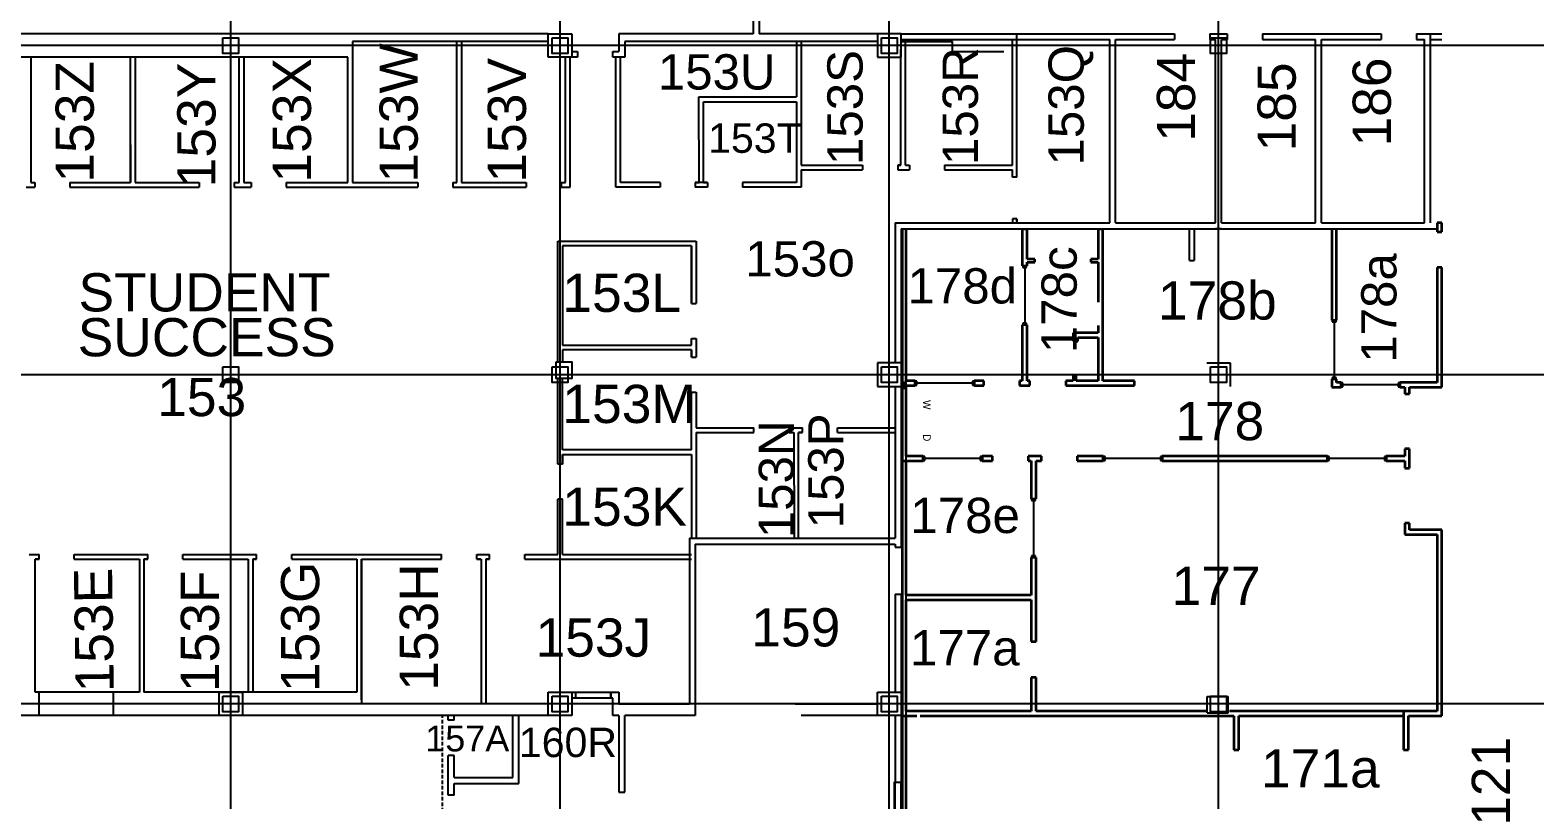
# Model space of a CAD drawing. Extents: x -222 to 8565, y -1562 to 5304.
# Drawn here: x 5121 to 6656, y 3011 to 3796 of the extents above; entities that cross this region are included whole.
import ezdxf

# ---------------------------------------------------------------- set-up
doc = ezdxf.new("R2010")
doc.units = 0
doc.header["$LTSCALE"] = 15
doc.header["$MEASUREMENT"] = 0
doc.linetypes.add('HIDDEN', pattern=[0.375, 0.25, -0.125])
for name, color, linetype in [('EXIST', 1, 'CONTINUOUS'), ('grid', 251, 'CONTINUOUS'), ('room number', 7, 'CONTINUOUS')]:
    doc.layers.add(name, color=color, linetype=linetype)
doc.layers.add('WALLS', color=7, linetype='CONTINUOUS', lineweight=25)
doc.styles.get("Standard").update_dxf_attribs({"font": 'arial.ttf'})
doc.styles.add('style3', font='arial.ttf')

# ---------------------------------------------------------------- blocks, each defined once
blk = doc.blocks.new('Rectangular Mullion - 45mm x 102mm_1-142-Main Floor Plan')
at = {"layer": 'WALLS', "lineweight": 25}
for p, q in [((-22.3, 51), (22.3, 51)), ((-22.3, -51), (-22.3, 51)), ((22.3, 51), (22.3, -51)), ((22.3, -51), (-22.3, -51))]:
    blk.add_line(p, q, dxfattribs=at)
blk = doc.blocks.new('Rectangular Mullion - 45mm x 102mm_1-141-Main Floor Plan')
at = {"layer": 'WALLS', "lineweight": 25}
for p, q in [((-22.3, 51), (22.3, 51)), ((-22.3, -51), (-22.3, 51)), ((22.3, 51), (22.3, -51)), ((22.3, -51), (-22.3, -51))]:
    blk.add_line(p, q, dxfattribs=at)

msp = doc.modelspace()

# ---------------------------------------------------------------- hatches: boundary and pattern name
at = {"layer": 'WALLS'}
for points in [[(6133.6, 3555.8), (6133.6, 3554), (6137.6, 3554), (6137.6, 3555.8)], [(6133.6, 3497.5), (6133.6, 3495.7), (6137.6, 3495.7), (6137.6, 3497.5)], [(6449.4, 3500.3), (6449.4, 3498.6), (6453.5, 3498.6), (6453.5, 3500.3)], [(6449.4, 3442), (6449.4, 3440.3), (6453.5, 3440.3), (6453.5, 3442)], [(6084, 3438), (6082.2, 3438), (6082.2, 3434), (6084, 3434)], [(6460.3, 3436.4), (6458.5, 3436.4), (6458.5, 3432.4), (6460.3, 3432.4)], [(6518.6, 3436.4), (6516.8, 3436.4), (6516.8, 3432.4), (6518.6, 3432.4)], [(6092.1, 3361.2), (6090.3, 3361.2), (6090.3, 3357.2), (6092.1, 3357.2)], [(6217.6, 3361.2), (6215.8, 3361.2), (6215.8, 3357.2), (6217.6, 3357.2)], [(6275.9, 3361.2), (6274.1, 3361.2), (6274.1, 3357.2), (6275.9, 3357.2)], [(6446.3, 3361.2), (6444.5, 3361.2), (6444.5, 3357.2), (6446.3, 3357.2)], [(6504.6, 3361.2), (6502.9, 3361.2), (6502.9, 3357.2), (6504.6, 3357.2)], [(6142.7, 3318.1), (6142.7, 3316.4), (6146.7, 3316.4), (6146.7, 3318.1)], [(6142.7, 3259.8), (6142.7, 3258.1), (6146.7, 3258.1), (6146.7, 3259.8)]]:
    msp.add_hatch(color=256, dxfattribs=at).paths.add_polyline_path(points)

# ---------------------------------------------------------------- linework, layer by layer
at = {"layer": 'EXIST'}
for p, q in [((6133.2, 3593.2), (6138, 3593.2)), ((6210.6, 3593.2), (6215.5, 3593.2))]:
    msp.add_line(p, q, dxfattribs=at)
at = {"layer": 'grid'}
for p, q in [((5325.4, 1060.2), (5325.4, 5126.4)), ((5661.4, 1060.2), (5661.4, 5126.4)), ((5997.4, 1567.8), (5997.4, 4349.4)), ((6333.4, 1567.8), (6333.4, 4349.4)), ((8485.8, 3780.7), (1386.5, 3780.7)), ((8485.8, 3444.7), (3520.1, 3444.7)), ((8485.8, 3108.7), (3520.1, 3108.7))]:
    msp.add_line(p, q, dxfattribs=at)
at = {"layer": 'grid', "linetype": 'HIDDEN'}
msp.add_line((5541.4, 2548.7), (5541.4, 3096.7), dxfattribs=at)
at = {"layer": 'grid'}
for points in [[(5317.4, 3788.7), (5333.4, 3788.7), (5333.4, 3772.7), (5317.4, 3772.7)], [(5653.4, 3788.7), (5669.4, 3788.7), (5669.4, 3772.7), (5653.4, 3772.7)], [(5989.4, 3788.7), (6005.4, 3788.7), (6005.4, 3772.7), (5989.4, 3772.7)], [(6325.4, 3788.7), (6341.4, 3788.7), (6341.4, 3772.7), (6325.4, 3772.7)], [(6325.4, 3788.7), (6341.4, 3788.7), (6341.4, 3772.7), (6325.4, 3772.7)], [(5317.4, 3452.7), (5333.4, 3452.7), (5333.4, 3436.7), (5317.4, 3436.7)], [(5653.4, 3452.7), (5669.4, 3452.7), (5669.4, 3436.7), (5653.4, 3436.7)], [(5989.4, 3452.7), (6005.4, 3452.7), (6005.4, 3436.7), (5989.4, 3436.7)], [(6325.4, 3452.7), (6341.4, 3452.7), (6341.4, 3436.7), (6325.4, 3436.7)], [(6325.4, 3452.7), (6341.4, 3452.7), (6341.4, 3436.7), (6325.4, 3436.7)], [(5317.4, 3116.7), (5333.4, 3116.7), (5333.4, 3100.7), (5317.4, 3100.7)], [(5653.4, 3116.7), (5669.4, 3116.7), (5669.4, 3100.7), (5653.4, 3100.7)], [(5989.4, 3116.7), (6005.4, 3116.7), (6005.4, 3100.7), (5989.4, 3100.7)], [(6325.4, 3116.7), (6341.4, 3116.7), (6341.4, 3100.7), (6325.4, 3100.7)]]:
    msp.add_lwpolyline(points, close=True, dxfattribs=at)
at = {"layer": 'WALLS'}
for p, q in [((5858.6, 3828.7), (5858.6, 3792.7)), ((5864.6, 3828.7), (5864.6, 3792.7)), ((5649.4, 3792.7), (4981.5, 3792.7)), ((5649.4, 3784.7), (5449.7, 3784.7)), ((5449.7, 3784.7), (5449.7, 3640.8)), ((5556, 3640.8), (5556, 3784.7)), ((5560.8, 3784.7), (5560.8, 3640.8)), ((5649.4, 3792.7), (5673.4, 3792.7)), ((5649.4, 3768.7), (5649.4, 3792.7)), ((5673.4, 3792.7), (5673.4, 3768.7)), ((5858.6, 3792.7), (5721.4, 3792.7)), ((5721.4, 3792.7), (5721.4, 3774.7)), ((5985.4, 3784.7), (5727.4, 3784.7)), ((5727.4, 3784.7), (5727.4, 3768.7)), ((5985.4, 3792.7), (5864.6, 3792.7)), ((5902.9, 3784.7), (5902.9, 3728.2)), ((5907.6, 3784.7), (5907.6, 3658.7)), ((6009.4, 3792.7), (5985.4, 3792.7)), ((5985.4, 3792.7), (5985.4, 3768.7)), ((6009.4, 3792.7), (6288.4, 3792.7)), ((6009.4, 3792.7), (6124.4, 3792.7)), ((6009.4, 3768.7), (6009.4, 3792.7)), ((6009.4, 3786.7), (6222.4, 3786.7)), ((6009.4, 3784.7), (6061.8, 3784.7)), ((6013.9, 3658.7), (6013.9, 3784.7)), ((6061.8, 3774.7), (6061.8, 3784.7)), ((6123, 3658.7), (6123, 3786.7)), ((6127.7, 3646.5), (6127.7, 3791.9)), ((6222.4, 3599.7), (6222.4, 3786.7)), ((6228.4, 3786.7), (6288.4, 3786.7)), ((6228.4, 3599.7), (6228.4, 3786.7)), ((6288.4, 3792.7), (6288.4, 3786.7)), ((6324.4, 3792.7), (6342.4, 3792.7)), ((6324.4, 3792.7), (6324.4, 3786.7)), ((6324.4, 3786.7), (6330.4, 3786.7)), ((6325.4, 3788.7), (6341.4, 3788.7)), ((6330.4, 3599.7), (6330.4, 3786.7)), ((6336.4, 3599.7), (6336.4, 3786.7)), ((6336.4, 3786.7), (6342.4, 3786.7)), ((6341.4, 3788.7), (6341.4, 3772.7)), ((6342.4, 3792.7), (6342.4, 3786.7)), ((6378.4, 3792.7), (6499.4, 3792.7)), ((6378.4, 3792.7), (6378.4, 3786.7)), ((6378.4, 3786.7), (6432.4, 3786.7)), ((6432.4, 3599.7), (6432.4, 3786.7)), ((6438.4, 3599.7), (6438.4, 3786.7)), ((6438.4, 3786.7), (6499.4, 3786.7)), ((6499.4, 3792.7), (6499.4, 3786.7)), ((6535.4, 3792.7), (6535.4, 3786.7)), ((6535.4, 3792.7), (6561.4, 3792.7)), ((6535.4, 3786.7), (6543.7, 3786.7)), ((6543.7, 3599.7), (6543.7, 3786.7)), ((6549.7, 3599.7), (6549.7, 3792.7)), ((6549.7, 3792.7), (6561.4, 3792.7)), ((6549.7, 3786.7), (6561.4, 3786.7)), ((5445, 3768.7), (4981.5, 3768.7)), ((5121.4, 3768.7), (5121.4, 3640.8)), ((5223, 3640.8), (5223, 3768.7)), ((5227.7, 3768.7), (5227.7, 3640.8)), ((5334, 3640.8), (5334, 3768.7)), ((5338.7, 3768.7), (5338.7, 3640.8)), ((5445, 3640.8), (5445, 3768.7)), ((5673.4, 3768.7), (5649.4, 3768.7)), ((5667.1, 3640.8), (5667.1, 3768.7)), ((5671.8, 3636), (5671.8, 3768.7)), ((5673.4, 3774.7), (5679.4, 3774.7)), ((5679.4, 3768.7), (5673.4, 3768.7)), ((5679.4, 3774.7), (5679.4, 3768.7)), ((5715.4, 3768.7), (5715.4, 3774.7)), ((5715.4, 3774.7), (5721.4, 3774.7)), ((5727.4, 3768.7), (5715.4, 3768.7)), ((5718.4, 3636), (5718.4, 3768.7)), ((5723.2, 3640.8), (5723.2, 3768.7)), ((5985.4, 3768.7), (6009.4, 3768.7)), ((6009.2, 3658.7), (6009.2, 3776.7)), ((6061.8, 3774.7), (6114.4, 3774.7)), ((5803.2, 3728.2), (5902.9, 3728.2)), ((5803.3, 3640.8), (5803.2, 3728.2)), ((5807.9, 3723.4), (5902.9, 3723.4)), ((5808, 3640.8), (5807.9, 3723.4)), ((5902.9, 3723.4), (5902.9, 3640.8)), ((5223, 3679.3), (5223, 3640.8)), ((5907.6, 3658.7), (5970.2, 3658.7)), ((5970.2, 3658.7), (5970.2, 3654)), ((6006, 3658.7), (6009.2, 3658.7)), ((6009.2, 3658.7), (6006, 3658.7)), ((6006, 3658.7), (6009.2, 3658.7)), ((6006, 3658.7), (6006, 3654)), ((6013.9, 3658.7), (6018, 3658.7)), ((6018, 3658.7), (6018, 3654)), ((6053.8, 3658.7), (6123, 3658.7)), ((6053.8, 3658.7), (6053.8, 3654)), ((5121.4, 3640.8), (5125.3, 3640.8)), ((5125.3, 3640.8), (5125.3, 3636)), ((5161.2, 3640.8), (5223, 3640.8)), ((5161.2, 3640.8), (5161.2, 3636)), ((5227.7, 3640.8), (5293, 3640.8)), ((5293, 3640.8), (5293, 3636)), ((5328.8, 3640.8), (5334, 3640.8)), ((5328.8, 3640.8), (5334, 3640.8)), ((5328.8, 3640.8), (5328.8, 3636)), ((5338.7, 3640.8), (5346.3, 3640.8)), ((5346.3, 3640.8), (5346.3, 3636)), ((5382.1, 3640.8), (5445, 3640.8)), ((5382.1, 3640.8), (5382.1, 3636)), ((5449.7, 3640.8), (5516.2, 3640.8)), ((5516.2, 3640.8), (5516.2, 3636)), ((5552, 3640.8), (5556, 3640.8)), ((5552, 3640.8), (5552, 3636)), ((5560.8, 3640.8), (5626.7, 3640.8)), ((5626.7, 3640.8), (5626.7, 3636)), ((5662.5, 3640.8), (5662.5, 3636)), ((5662.5, 3640.8), (5667.1, 3640.8)), ((5763.5, 3640.8), (5723.2, 3640.8)), ((5763.5, 3640.8), (5763.5, 3636)), ((5812, 3640.8), (5799.4, 3640.8)), ((5799.4, 3640.8), (5799.4, 3636)), ((5803.3, 3640.8), (5799.4, 3640.8)), ((5799.4, 3640.8), (5803.3, 3640.8)), ((5808, 3640.8), (5812, 3640.8)), ((5812, 3640.8), (5808, 3640.8)), ((5812, 3640.8), (5808, 3640.8)), ((5812, 3640.8), (5812, 3636)), ((5902.9, 3640.8), (5847.8, 3640.8)), ((5847.8, 3640.8), (5847.8, 3636)), ((5907.6, 3654), (5970.2, 3654)), ((5907.6, 3654), (5907.6, 3636)), ((6006, 3654), (6018, 3654)), ((6053.8, 3654), (6123, 3654)), ((6123, 3646.5), (6123, 3654)), ((6127.7, 3646.5), (6123, 3646.5)), ((5116.7, 3636), (5125.3, 3636)), ((5161.2, 3636), (5223, 3636)), ((5223, 3636), (5293, 3636)), ((5328.8, 3636), (5346.3, 3636)), ((5328.8, 3636), (5334, 3636)), ((5382.1, 3636), (5516.2, 3636)), ((5552, 3636), (5626.7, 3636)), ((5662.5, 3636), (5671.8, 3636)), ((5763.5, 3636), (5718.4, 3636)), ((5812, 3636), (5799.4, 3636)), ((5907.6, 3636), (5847.8, 3636)), ((5855.1, 3636), (5847.8, 3636)), ((6003.4, 3599.7), (6003.4, 3456.7)), ((6003.4, 3599.7), (6003.4, 3456.7)), ((6003.4, 3599.7), (6222.4, 3599.7)), ((6009.4, 3593.7), (6009.4, 3268.7)), ((6009.4, 3593.7), (6107.5, 3593.7)), ((6107.5, 3593.7), (6330.4, 3593.7)), ((6107.5, 3593.7), (6556.5, 3593.7)), ((6127.7, 3603.7), (6123, 3603.7)), ((6123, 3603.7), (6123, 3599.7)), ((6127.7, 3599.7), (6127.7, 3603.7)), ((6127.7, 3603.7), (6127.7, 3599.7)), ((6127.7, 3603.7), (6127.7, 3599.7)), ((6127.7, 3603.7), (6127.7, 3599.7)), ((6127.7, 3599.7), (6127.7, 3603.7)), ((6228.4, 3599.7), (6330.4, 3599.7)), ((6336.4, 3593.7), (6330.4, 3593.7)), ((6336.4, 3599.7), (6432.4, 3599.7)), ((6336.4, 3593.7), (6556.5, 3593.7)), ((6438.4, 3599.7), (6543.7, 3599.7)), ((5659.1, 3457.8), (5659.1, 3581)), ((5659.1, 3581), (5800.4, 3581)), ((5800.4, 3581), (5800.4, 3517.5)), ((6303.7, 3561.3), (6303.7, 3593.2)), ((6308.6, 3593.2), (6308.6, 3561.3)), ((5795.7, 3576.3), (5663.8, 3576.3)), ((5663.8, 3576.3), (5663.8, 3474.7)), ((5795.7, 3517.5), (5795.7, 3576.3)), ((5795.7, 3517.5), (5795.7, 3576.3)), ((5795.7, 3576.3), (5795.7, 3517.5)), ((6135.6, 3554), (6135.6, 3497.5)), ((6303.7, 3561.3), (6308.6, 3561.3)), ((5795.7, 3517.5), (5800.4, 3517.5)), ((6451.5, 3498.6), (6451.5, 3442)), ((5663.8, 3474.7), (5795.7, 3474.7)), ((5795.7, 3481.7), (5800.4, 3481.7)), ((5795.7, 3474.7), (5795.7, 3481.7)), ((5800.4, 3481.7), (5800.4, 3462.7)), ((5663.8, 3470), (5663.8, 3457.8)), ((5795.7, 3470), (5663.8, 3470)), ((5795.7, 3470), (5795.7, 3462.7)), ((5795.7, 3462.7), (5795.7, 3470)), ((5795.7, 3462.7), (5795.7, 3470)), ((5795.7, 3462.7), (5800.4, 3462.7)), ((5985.4, 3456.7), (5985.4, 3432.7)), ((6009.4, 3456.7), (5985.4, 3456.7)), ((5985.4, 3456.7), (5985.4, 3432.7)), ((6009.4, 3456.7), (5985.4, 3456.7)), ((6321.4, 3456.7), (6345.4, 3456.7)), ((6345.4, 3456.7), (6345.4, 3432.7)), ((5659.1, 3353.4), (5659.1, 3440.7)), ((5663.8, 3368), (5663.8, 3440.7)), ((5795.7, 3426.9), (5800.4, 3426.9)), ((5795.7, 3368), (5795.7, 3426.9)), ((5800.4, 3426.9), (5800.4, 3390.4)), ((5985.4, 3432.7), (6009.4, 3432.7)), ((5985.4, 3432.7), (6009.4, 3432.7)), ((6003.4, 3432.7), (6003.4, 3277.8)), ((6003.4, 3432.7), (6003.4, 3277.8)), ((6013.4, 3436.7), (6009.4, 3436.7)), ((6013.4, 3430.7), (6009.4, 3430.7)), ((6013.4, 3430.7), (6013.4, 3436.7)), ((6014.8, 3433.6), (6014.8, 3438.5)), ((6082.2, 3436), (6025.7, 3436)), ((6516.8, 3434.4), (6460.3, 3434.4)), ((5800.4, 3390.4), (5859.2, 3390.4)), ((5800.4, 3385.7), (5800.4, 3277.8)), ((5800.4, 3385.7), (5859.2, 3385.7)), ((5859.2, 3385.7), (5859.2, 3390.4)), ((5895.1, 3385.7), (5895.1, 3390.4)), ((5895.1, 3390.4), (5908.8, 3390.4)), ((5899, 3385.7), (5895.1, 3385.7)), ((5895.1, 3385.7), (5899, 3385.7)), ((5895.1, 3385.7), (5899, 3385.7)), ((5895.1, 3385.7), (5900.1, 3385.7)), ((5900.1, 3385.7), (5900.2, 3277.8)), ((5904.8, 3385.7), (5908.8, 3385.7)), ((5908.8, 3385.7), (5904.8, 3385.7)), ((5908.8, 3385.7), (5904.8, 3385.7)), ((5904.9, 3277.8), (5904.9, 3385.7)), ((5904.9, 3385.7), (5908.8, 3385.7)), ((5908.8, 3385.7), (5908.8, 3390.4)), ((5944.6, 3390.4), (6003.4, 3390.4)), ((5944.6, 3385.7), (5944.6, 3390.4)), ((5944.6, 3385.7), (6003.4, 3385.7)), ((5795.7, 3368), (5663.8, 3368)), ((5663.8, 3363.3), (5795.7, 3363.3)), ((5663.8, 3353.4), (5663.8, 3363.3)), ((5663.8, 3353.4), (5663.8, 3363.3)), ((5663.8, 3353.4), (5663.8, 3363.3)), ((5663.8, 3363.3), (5663.8, 3353.4)), ((5795.7, 3363.3), (5795.7, 3277.8)), ((5663.8, 3353.4), (5659.1, 3353.4)), ((6014.8, 3356.7), (6014.8, 3361.6)), ((6090.3, 3359.2), (6033.8, 3359.2)), ((6274.1, 3359.2), (6217.6, 3359.2)), ((6502.9, 3359.2), (6446.3, 3359.2)), ((5659.1, 3261.3), (5659.1, 3317.6)), ((5663.8, 3317.6), (5659.1, 3317.6)), ((5663.8, 3261.3), (5663.8, 3317.6)), ((6144.7, 3316.4), (6144.7, 3259.8)), ((5793.4, 3277.8), (6003.4, 3277.8)), ((5793.4, 3277.8), (5793.4, 3108.7)), ((5799.4, 3271.8), (6003.4, 3271.8)), ((5799.4, 3271.8), (5799.4, 3096.7)), ((6003.4, 3271.8), (6003.4, 3268.7)), ((5119.8, 3261.3), (5129.8, 3261.3)), ((5125.8, 3120.7), (5125.8, 3256.5)), ((5125.8, 3256.5), (5129.8, 3256.5)), ((5125.8, 3256.5), (5129.8, 3256.5)), ((5125.8, 3256.5), (5129.8, 3256.5)), ((5129.8, 3256.5), (5125.8, 3256.5)), ((5129.8, 3256.5), (5125.8, 3256.5)), ((5129.8, 3256.5), (5125.8, 3256.5)), ((5129.8, 3256.5), (5129.8, 3261.3)), ((5165.6, 3261.3), (5240.8, 3261.3)), ((5165.6, 3256.5), (5165.6, 3261.3)), ((5165.6, 3256.5), (5232.1, 3256.5)), ((5232.1, 3256.5), (5232.1, 3120.7)), ((5236.8, 3256.5), (5236.8, 3124.7)), ((5236.8, 3256.5), (5236.8, 3120.7)), ((5236.8, 3256.5), (5240.8, 3256.5)), ((5236.8, 3256.5), (5240.8, 3256.5)), ((5236.8, 3256.5), (5240.8, 3256.5)), ((5236.8, 3256.5), (5240.8, 3256.5)), ((5240.8, 3256.5), (5236.8, 3256.5)), ((5240.8, 3256.5), (5236.8, 3256.5)), ((5240.8, 3256.5), (5236.8, 3256.5)), ((5240.8, 3256.5), (5240.8, 3261.3)), ((5276.6, 3261.3), (5351.8, 3261.3)), ((5276.6, 3256.5), (5276.6, 3261.3)), ((5276.6, 3256.5), (5343.1, 3256.5)), ((5343.1, 3256.5), (5343.1, 3120.7)), ((5347.9, 3256.5), (5347.9, 3120.7)), ((5347.9, 3256.5), (5351.8, 3256.5)), ((5347.9, 3256.5), (5351.8, 3256.5)), ((5347.9, 3256.5), (5351.8, 3256.5)), ((5347.9, 3256.5), (5351.8, 3256.5)), ((5351.8, 3256.5), (5347.9, 3256.5)), ((5351.8, 3256.5), (5347.9, 3256.5)), ((5351.8, 3256.5), (5347.9, 3256.5)), ((5351.8, 3256.5), (5351.8, 3261.3)), ((5387.6, 3261.3), (5540.6, 3261.3)), ((5387.6, 3256.5), (5387.6, 3261.3)), ((5387.6, 3256.5), (5454.2, 3256.5)), ((5454.2, 3256.5), (5454.2, 3120.7)), ((5458.9, 3112.7), (5458.9, 3256.5)), ((5458.9, 3256.5), (5458.9, 3108.7)), ((5458.9, 3256.5), (5540.6, 3256.5)), ((5540.6, 3256.5), (5540.6, 3261.3)), ((5576.5, 3261.3), (5589.6, 3261.3)), ((5576.5, 3256.5), (5576.5, 3261.3)), ((5580.4, 3256.5), (5576.5, 3256.5)), ((5576.5, 3256.5), (5580.4, 3256.5)), ((5576.5, 3256.5), (5580.4, 3256.5)), ((5576.5, 3256.5), (5580.4, 3256.5)), ((5576.5, 3256.5), (5580.9, 3256.5)), ((5580.9, 3256.5), (5580.9, 3108.7)), ((5585.7, 3256.5), (5585.7, 3108.7)), ((5585.7, 3256.5), (5589.6, 3256.5)), ((5585.7, 3256.5), (5589.6, 3256.5)), ((5589.6, 3256.5), (5585.7, 3256.5)), ((5589.6, 3256.5), (5585.7, 3256.5)), ((5589.6, 3256.5), (5585.7, 3256.5)), ((5589.6, 3256.5), (5589.6, 3261.3)), ((5625.4, 3261.3), (5659.1, 3261.3)), ((5625.4, 3256.5), (5625.4, 3261.3)), ((5625.4, 3256.5), (5795.7, 3256.5)), ((5663.8, 3261.3), (5795.7, 3261.3)), ((6003.4, 3268.7), (6009.4, 3268.7)), ((6003.4, 3220.7), (6003.4, 3120.7)), ((6003.4, 3220.7), (6003.4, 3120.7)), ((6003.4, 3220.7), (6009.4, 3220.7)), ((6009.4, 3220.7), (6009.4, 3028.7)), ((6014.8, 3214.8), (6014.8, 3219.7)), ((5232.1, 3120.7), (5125.8, 3120.7)), ((5129.4, 3120.7), (5129.4, 3096.7)), ((5205.4, 3120.7), (5205.4, 3096.7)), ((5454.2, 3120.7), (5236.8, 3120.7)), ((5313.4, 3120.7), (5337.4, 3120.7)), ((5313.4, 3096.7), (5313.4, 3120.7)), ((5337.4, 3120.7), (5337.4, 3096.7)), ((5649.4, 3120.7), (5673.4, 3120.7)), ((5649.4, 3096.7), (5649.4, 3120.7)), ((5673.4, 3120.7), (5677.4, 3120.7)), ((5673.4, 3120.7), (5673.4, 3096.7)), ((5677.4, 3114.7), (5677.4, 3120.7)), ((5713.4, 3114.7), (5713.4, 3120.7)), ((5713.4, 3120.7), (5721.4, 3120.7)), ((5721.4, 3120.7), (5721.4, 3108.7)), ((5985.4, 3120.7), (6009.4, 3120.7)), ((5985.4, 3096.7), (5985.4, 3120.7)), ((5985.4, 3120.7), (6009.4, 3120.7)), ((5985.4, 3096.7), (5985.4, 3120.7)), ((6009.4, 3120.7), (6009.4, 3096.7)), ((6009.4, 3120.7), (6009.4, 3096.7)), ((5649.4, 3108.7), (5458.9, 3108.7)), ((5677.4, 3114.7), (5673.4, 3114.7)), ((5715.4, 3114.7), (5713.4, 3114.7)), ((5715.4, 3096.7), (5715.4, 3114.7)), ((5721.4, 3108.7), (5793.4, 3108.7)), ((5793.4, 3108.7), (5721.4, 3108.7)), ((5901.4, 3108.7), (5985.4, 3108.7)), ((5985.4, 3108.7), (5901.4, 3108.7)), ((6321.9, 3099.6), (6321.9, 3116.2)), ((6321.9, 3116.2), (6343.4, 3116.2)), ((6343.4, 3099.6), (6343.4, 3116.2)), ((5649.4, 3096.7), (4809.4, 3096.7)), ((5547.4, 3092.2), (5547.4, 3096.7)), ((5553.4, 3092.2), (5547.4, 3092.2)), ((5553.4, 3092.2), (5553.4, 3096.7)), ((5613.4, 3033.6), (5613.4, 3096.7)), ((5619.4, 3027.6), (5619.4, 3096.7)), ((5673.4, 3096.7), (5649.4, 3096.7)), ((5721.4, 3096.7), (5715.4, 3096.7)), ((5721.4, 3096.7), (5715.4, 3096.7)), ((5721.4, 3096.7), (5721.4, 3018.7)), ((5799.4, 3096.7), (5727.4, 3096.7)), ((5727.4, 3018.7), (5727.4, 3096.7)), ((5985.4, 3096.7), (5907.4, 3096.7)), ((6009.4, 3096.7), (5985.4, 3096.7)), ((6009.4, 3096.7), (5985.4, 3096.7)), ((6003.4, 3096.7), (6003.4, 3028.7)), ((6014.8, 3096.5), (6014.8, 3101.3)), ((6321.9, 3099.6), (6343.4, 3099.6)), ((5547.4, 3015.6), (5547.4, 3056.2)), ((5553.4, 3056.2), (5547.4, 3056.2)), ((5553.4, 3033.6), (5553.4, 3056.2)), ((5553.4, 3033.6), (5613.4, 3033.6)), ((5553.4, 3015.6), (5553.4, 3027.6)), ((5553.4, 3027.6), (5619.4, 3027.6)), ((6003.4, 3028.7), (6009.4, 3028.7)), ((5553.4, 3015.6), (5547.4, 3015.6)), ((5721.4, 3018.7), (5727.4, 3018.7))]:
    msp.add_line(p, q, dxfattribs=at)
at = {"layer": 'WALLS', "lineweight": 35}
for p, q in [((6010.6, 3593.7), (6010.6, 2094.1)), ((6014.8, 3438.5), (6014.8, 3593.7)), ((6561.4, 3599.7), (6556.5, 3599.7)), ((6556.5, 3599.7), (6556.5, 3590.7)), ((6561.4, 3590.7), (6561.4, 3599.7)), ((6133.2, 3593.2), (6133.2, 3555.8)), ((6138, 3562.8), (6138, 3593.2)), ((6210.6, 3593.2), (6210.6, 3562.8)), ((6215.5, 3438.5), (6215.5, 3593.2)), ((6449, 3593.2), (6449, 3500.3)), ((6453.9, 3500.3), (6453.9, 3593.2)), ((6556.5, 3590.7), (6561.4, 3590.7)), ((6133.2, 3555.8), (6138, 3555.8)), ((6145.8, 3562.8), (6138, 3562.8)), ((6138, 3555.8), (6138, 3559.6)), ((6138, 3559.6), (6145.8, 3559.6)), ((6145.8, 3559.6), (6145.8, 3562.8)), ((6210.6, 3562.8), (6203.2, 3562.8)), ((6203.2, 3562.8), (6203.2, 3559.6)), ((6203.2, 3559.6), (6210.6, 3559.6)), ((6210.6, 3559.6), (6210.6, 3518.9)), ((6561.4, 3554.2), (6556.5, 3554.2)), ((6556.5, 3554.2), (6556.5, 3436.8)), ((6561.4, 3432), (6561.4, 3554.2)), ((6138, 3495.7), (6133.2, 3495.7)), ((6133.2, 3495.7), (6133.2, 3438.5)), ((6138, 3438.5), (6138, 3495.7)), ((6210.6, 3487.5), (6185, 3487.5)), ((6185, 3487.5), (6185, 3479.1)), ((6210.6, 3494.9), (6210.6, 3487.5)), ((6449, 3500.3), (6453.9, 3500.3)), ((6185, 3479.1), (6189.9, 3479.1)), ((6189.9, 3482.6), (6210.6, 3482.6)), ((6189.9, 3479.1), (6189.9, 3482.6)), ((6210.6, 3482.6), (6210.6, 3438.5)), ((6185, 3443.7), (6185, 3438.5)), ((6188.2, 3443.7), (6185, 3443.7)), ((6188.2, 3438.5), (6188.2, 3443.7)), ((6449, 3440.3), (6449, 3432)), ((6453.9, 3440.3), (6449, 3440.3)), ((6453.9, 3436.8), (6453.9, 3440.3)), ((6023.9, 3438.5), (6014.8, 3438.5)), ((6014.8, 3361.6), (6014.8, 3433.6)), ((6014.8, 3433.6), (6023.9, 3433.6)), ((6023.9, 3433.6), (6023.9, 3438.5)), ((6093.8, 3438.5), (6084, 3438.5)), ((6084, 3438.5), (6084, 3433.6)), ((6084, 3433.6), (6093.8, 3433.6)), ((6093.8, 3433.6), (6093.8, 3438.5)), ((6133.2, 3438.5), (6130.2, 3438.5)), ((6130.2, 3438.5), (6130.2, 3433.6)), ((6130.2, 3433.6), (6141, 3433.6)), ((6141, 3438.5), (6138, 3438.5)), ((6141, 3433.6), (6141, 3438.5)), ((6185, 3438.5), (6177.5, 3438.5)), ((6177.5, 3438.5), (6177.5, 3433.6)), ((6177.5, 3433.6), (6247.7, 3433.6)), ((6210.6, 3438.5), (6188.2, 3438.5)), ((6247.7, 3438.5), (6215.5, 3438.5)), ((6247.7, 3433.6), (6247.7, 3438.5)), ((6449, 3432), (6458.5, 3432)), ((6458.5, 3436.8), (6453.9, 3436.8)), ((6458.5, 3432), (6458.5, 3436.8)), ((6556.5, 3436.8), (6518.6, 3436.8)), ((6518.6, 3436.8), (6518.6, 3432)), ((6518.6, 3432), (6523.6, 3432)), ((6523.6, 3432), (6523.6, 3425.1)), ((6523.6, 3425.1), (6528.4, 3425.1)), ((6528.4, 3425.1), (6528.4, 3432)), ((6528.4, 3432), (6561.4, 3432)), ((6528.4, 3369), (6523.6, 3369)), ((6523.6, 3369), (6523.6, 3361.6)), ((6528.4, 3349.4), (6528.4, 3369)), ((6010.6, 3356.7), (6032, 3356.7)), ((6032, 3361.6), (6014.8, 3361.6)), ((6014.8, 3219.7), (6014.8, 3356.7)), ((6032, 3356.7), (6032, 3361.6)), ((6102.9, 3361.6), (6092.1, 3361.6)), ((6092.1, 3361.6), (6092.1, 3356.7)), ((6092.1, 3356.7), (6102.9, 3356.7)), ((6102.9, 3356.7), (6102.9, 3361.6)), ((6152.8, 3361.6), (6139.3, 3361.6)), ((6139.3, 3361.6), (6139.3, 3356.7)), ((6139.3, 3356.7), (6142.3, 3356.7)), ((6142.3, 3356.7), (6142.3, 3318.1)), ((6147.2, 3356.7), (6152.8, 3356.7)), ((6147.2, 3318.1), (6147.2, 3356.7)), ((6152.8, 3356.7), (6152.8, 3361.6)), ((6215.8, 3361.6), (6189.3, 3361.6)), ((6189.3, 3361.6), (6189.3, 3356.7)), ((6189.3, 3356.7), (6215.8, 3356.7)), ((6215.8, 3356.7), (6215.8, 3361.6)), ((6444.5, 3361.6), (6275.9, 3361.6)), ((6275.9, 3361.6), (6275.9, 3356.7)), ((6275.9, 3356.7), (6444.5, 3356.7)), ((6444.5, 3356.7), (6444.5, 3361.6)), ((6523.6, 3361.6), (6504.6, 3361.6)), ((6504.6, 3361.6), (6504.6, 3356.7)), ((6504.6, 3356.7), (6523.6, 3356.7)), ((6523.6, 3356.7), (6523.6, 3349.4)), ((6523.6, 3349.4), (6528.4, 3349.4)), ((6142.3, 3318.1), (6147.2, 3318.1)), ((6528.4, 3293.2), (6523.6, 3293.2)), ((6523.6, 3293.2), (6523.6, 3281.5)), ((6528.4, 3286.4), (6528.4, 3293.2)), ((6561.4, 3286.4), (6528.4, 3286.4)), ((6561.4, 3096.5), (6561.4, 3286.4)), ((6523.6, 3281.5), (6556.5, 3281.5)), ((6556.5, 3281.5), (6556.5, 3101.3)), ((6142.3, 3258.1), (6142.3, 3219.7)), ((6147.2, 3258.1), (6142.3, 3258.1)), ((6147.2, 3172.3), (6147.2, 3258.1)), ((6142.3, 3219.7), (6014.8, 3219.7)), ((6014.8, 3101.3), (6014.8, 3214.8)), ((6014.8, 3214.8), (6142.3, 3214.8)), ((6142.3, 3214.8), (6142.3, 3172.3)), ((6142.3, 3172.3), (6147.2, 3172.3)), ((6142.3, 3135.8), (6142.3, 3101.3)), ((6147.2, 3135.8), (6142.3, 3135.8)), ((6147.2, 3101.3), (6147.2, 3135.8)), ((6010.6, 3096.5), (6025.7, 3096.5)), ((6142.3, 3101.3), (6014.8, 3101.3)), ((6014.8, 2540.7), (6014.8, 3096.5)), ((6028.8, 3096.5), (6349.1, 3096.5)), ((6322.3, 3101.3), (6147.2, 3101.3)), ((6556.5, 3101.3), (6344.6, 3101.3)), ((6349.1, 3096.5), (6349.1, 3061.9)), ((6354, 3096.5), (6522.3, 3096.5)), ((6354, 3061.9), (6354, 3096.5)), ((6522.3, 3101.3), (6522.3, 3061.9)), ((6527.2, 3061.9), (6527.2, 3096.5)), ((6527.2, 3096.5), (6561.4, 3096.5)), ((6349.1, 3061.9), (6354, 3061.9)), ((6522.3, 3061.9), (6527.2, 3061.9)), ((6002.9, 3029.2), (6002.9, 2992.2)), ((6009.9, 2992.2), (6009.9, 3029.2))]:
    msp.add_line(p, q, dxfattribs=at)
at = {"layer": 'WALLS'}
for points in [[(5657.6, 3457.8), (5673.5, 3457.8), (5673.5, 3440.7), (5657.6, 3440.7)], [(5677.4, 3120.7), (5713.4, 3120.7), (5713.4, 3114.7), (5677.4, 3114.7)]]:
    msp.add_lwpolyline(points, close=True, dxfattribs=at)

# ---------------------------------------------------------------- block references
at = {"layer": 'WALLS', "extrusion": (0, 0, -1), "xscale": 0.03937007873901166, "yscale": 0.03937007873901166, "zscale": 0.03937007873901166, "rotation": 270}
for name, p in [('Rectangular Mullion - 45mm x 102mm_1-142-Main Floor Plan', (-6135.6, 3554.9)), ('Rectangular Mullion - 45mm x 102mm_1-141-Main Floor Plan', (-6135.6, 3496.6)), ('Rectangular Mullion - 45mm x 102mm_1-142-Main Floor Plan', (-6451.5, 3499.5)), ('Rectangular Mullion - 45mm x 102mm_1-141-Main Floor Plan', (-6451.5, 3441.1)), ('Rectangular Mullion - 45mm x 102mm_1-142-Main Floor Plan', (-6144.7, 3317.3)), ('Rectangular Mullion - 45mm x 102mm_1-141-Main Floor Plan', (-6144.7, 3258.9))]:
    msp.add_blockref(name, p, dxfattribs=at)
at = {"layer": 'WALLS', "extrusion": (0, 0, -1), "xscale": 0.03937007873901166, "yscale": 0.03937007873901166, "zscale": 0.03937007873901166}
for name, p in [('Rectangular Mullion - 45mm x 102mm_1-142-Main Floor Plan', (-6083.1, 3436)), ('Rectangular Mullion - 45mm x 102mm_1-141-Main Floor Plan', (-6459.4, 3434.4)), ('Rectangular Mullion - 45mm x 102mm_1-142-Main Floor Plan', (-6517.7, 3434.4)), ('Rectangular Mullion - 45mm x 102mm_1-142-Main Floor Plan', (-6091.2, 3359.2)), ('Rectangular Mullion - 45mm x 102mm_1-141-Main Floor Plan', (-6216.7, 3359.2)), ('Rectangular Mullion - 45mm x 102mm_1-142-Main Floor Plan', (-6275, 3359.2)), ('Rectangular Mullion - 45mm x 102mm_1-141-Main Floor Plan', (-6445.4, 3359.2)), ('Rectangular Mullion - 45mm x 102mm_1-142-Main Floor Plan', (-6503.7, 3359.2))]:
    msp.add_blockref(name, p, dxfattribs=at)

# ---------------------------------------------------------------- texts
at = {"layer": 'room number', "lineweight": 0}
for s, height, rotation, p in [('153W', 39, 90, (5516.2, 3640.8)), ('153Q', 36, 90, (6195.9, 3658.2)), ('153Z', 39, 90, (5185.6, 3640.8)), ('153X', 39, 90, (5407.3, 3640.8)), ('153V', 39, 90, (5626.7, 3640.8)), ('153S', 36, 90, (5970.2, 3658.7)), ('153R', 36, 90, (6087.9, 3658.7)), ('184', 39, 90, (6309.5, 3682.4)), ('186', 39, 90, (6509.3, 3677.6)), ('153Y', 39, 90, (5309.8, 3636)), ('185', 39, 90, (6412.2, 3672.6)), ('153N', 36, 90, (5900.2, 3277.8)), ('153P', 36, 90, (5950.7, 3287.8)), ('153E', 39, 90.8336, (5206.1, 3120.7)), ('153F', 39, 90, (5313.4, 3120.7)), ('153G', 39, 90, (5415.7, 3120.7)), ('153H', 39, 90, (5536.8, 3122)), ('121', 39, 90, (6630.9, 2984.2))]:
    msp.add_text(s, height=height, rotation=rotation, dxfattribs=at).set_placement(p)
for s, height, p in [('153U', 36, (5761.2, 3735.8)), ('153T', 30, (5812.5, 3671.2)), ('153o', 36, (5850.5, 3545)), ('STUDENT', 39, (5170, 3509.3)), ('153L', 39, (5663.8, 3508.8)), ('SUCCESS', 39, (5169.2, 3463.5)), ('153', 39, (5250.3, 3402.4)), ('153M', 39, (5663.8, 3395.4)), ('153K', 39, (5663.8, 3290.5)), ('153J', 39, (5636.4, 3156.9)), ('159', 39, (5856.6, 3167.4)), ('157A', 26.32, (5523.8, 3060.2)), ('160R', 30, (5619.4, 3054.4))]:
    msp.add_text(s, height=height, dxfattribs=at).set_placement(p)
at = {"layer": 'room number', "lineweight": 0, "char_height": 36, "width": 30.614, "attachment_point": 2, "rotation": 90, "line_spacing_factor": 0.965774}
for s, insert in [('178c', (6152.7, 3521.2)), ('178a', (6479, 3512.8))]:
    msp.add_mtext(s, dxfattribs=dict(at, insert=insert))
at = {"layer": 'room number', "lineweight": 0, "char_height": 36, "width": 30.614, "attachment_point": 2, "line_spacing_factor": 0.965774}
for s, insert in [('178d', (6071.9, 3553.4)), ('178e', (6074.8, 3319.1)), ('177a', (6074.5, 3184))]:
    msp.add_mtext(s, dxfattribs=dict(at, insert=insert))
at = {"layer": 'room number', "lineweight": 0, "char_height": 39, "width": 30.614, "attachment_point": 2, "line_spacing_factor": 0.965774, "style": 'style3'}
for s, insert in [('178b', (6332.2, 3540)), ('178', (6334.6, 3416.9)), ('177', (6330.9, 3248.8)), ('171a', (6437.4, 3062.4))]:
    msp.add_mtext(s, dxfattribs=dict(at, insert=insert))

# ---------------------------------------------------------------- next in the draw order: texts
at = {"layer": 'room number', "color": 7, "char_height": 7.704, "width": 21.165, "attachment_point": 2, "rotation": 270, "line_spacing_factor": 0.973378, "bg_fill": 3, "box_fill_scale": 1.25, "bg_fill_color": 0}
for s, insert, bg_fill_transparency in [('{\\fFutura Lt BT|b0|i0|c0|p34;W}', (6039.7, 3414), 5505103), ('{\\fFutura Lt BT|b0|i0|c0|p34;D}', (6039.7, 3380.4), 7708020)]:
    msp.add_mtext(s, dxfattribs=dict(at, insert=insert, bg_fill_transparency=bg_fill_transparency))

# ---------------------------------------------------------------- next in the draw order: hatches: boundary and pattern name
at = {"layer": 'WALLS'}
for points in [[(6025.7, 3438), (6023.9, 3438), (6023.9, 3434), (6025.7, 3434)], [(6033.8, 3361.2), (6032, 3361.2), (6032, 3357.2), (6033.8, 3357.2)]]:
    msp.add_hatch(color=256, dxfattribs=at).paths.add_polyline_path(points)

# ---------------------------------------------------------------- next in the draw order: block references
at = {"layer": 'WALLS', "extrusion": (0, 0, -1), "xscale": 0.03937007873901166, "yscale": 0.03937007873901166, "zscale": 0.03937007873901166}
for p in [(-6024.8, 3436), (-6032.9, 3359.2)]:
    msp.add_blockref('Rectangular Mullion - 45mm x 102mm_1-141-Main Floor Plan', p, dxfattribs=at)

doc.saveas('drawing.dxf')
